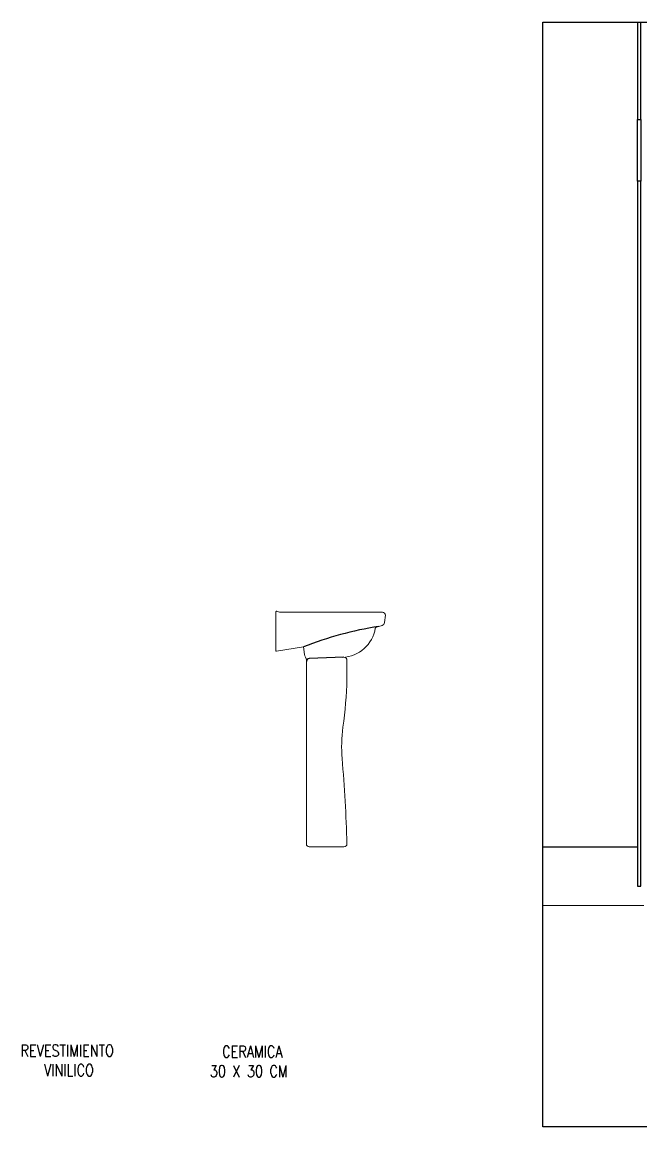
# Model space of a CAD drawing. Header units: metres. Extents: x -2 to 690, y -116 to 73.
# Drawn here: x 634.496 to 636.604, y 24.585 to 28.352 of the extents above; entities that cross this region are included whole.
import ezdxf

# ---------------------------------------------------------------- set-up
doc = ezdxf.new("R2010")
doc.units = ezdxf.units.M
doc.header["$LTSCALE"] = 5
doc.header["$MEASUREMENT"] = 0
doc.layers.get('0').update_dxf_attribs({"color": 30})
for name, color, linetype, lineweight in [('A-ANNO-SYMB', 3, 'Continuous', 18), ('A-ANNO-TEXT', 3, 'Continuous', 18), ('A-DETL-MCUT', 4, 'Continuous', 25), ('A-ELEV-MBE2', 4, 'Continuous', 25)]:
    doc.layers.add(name, color=color, linetype=linetype, lineweight=lineweight)
doc.styles.add('E-ROMANS', font='romans.shx', dxfattribs={"width": 0.8})

msp = doc.modelspace()

# ---------------------------------------------------------------- linework, layer by layer
msp.add_lwpolyline([(636.2701, 28.3518), (640.2734, 28.3518), (640.2734, 24.5849), (636.2701, 24.5849)], close=True)
at = {"layer": 'A-ANNO-SYMB'}
msp.add_line((636.2701, 25.3398), (636.6137, 25.3398), dxfattribs=at)
for points in [[(635.5877, 26.1859, 0.353406), (635.6991, 26.2852, -0.291719), (635.7027, 26.2893), (635.7225, 26.2948, 0.33658), (635.7298, 26.3044), (635.7336, 26.3298, 0.414214), (635.7236, 26.3398), (635.7027, 26.3398), (635.4128, 26.3398), (635.3953, 26.3398), (635.374, 26.3398, -0.075473), (635.3725, 26.34), (635.3637, 26.3428, 0.505489), (635.3598, 26.3399), (635.3598, 26.2091, 0.460843), (635.3621, 26.2072), (635.4543, 26.2217), (635.4583, 26.1958, 0.111727), (635.4657, 26.1769)], [(635.4643, 26.1718), (635.4643, 25.5498, 0.414214), (635.4743, 25.5398), (635.5923, 25.5398, 0.414214), (635.6023, 25.5498, 0.013635), (635.5861, 25.8405, -0.053741), (635.5888, 25.9477, 0.030109), (635.6023, 26.1113), (635.6023, 26.1761, 0.424861), (635.5919, 26.1861)]]:
    msp.add_lwpolyline(points, format="xyb", dxfattribs=at)
at = {"layer": 'A-DETL-MCUT'}
for points in [[(636.5916, 28.3518), (636.5916, 28.0198), (636.6036, 28.0198), (636.6036, 28.3518)], [(636.5916, 27.8098), (636.5916, 25.4058), (636.6036, 25.4058), (636.6036, 27.8098)]]:
    msp.add_lwpolyline(points, dxfattribs=at)
msp.add_lwpolyline([(636.5916, 28.0198), (636.6036, 28.0198), (636.6036, 27.8098), (636.5916, 27.8098)], close=True, dxfattribs=at)
at = {"layer": 'A-ELEV-MBE2'}
for p, q in [((635.5919, 26.1861), (635.4739, 26.1818)), ((636.6036, 25.5898), (636.6036, 25.8804))]:
    msp.add_line(p, q, dxfattribs=at)
msp.add_lwpolyline([(636.2701, 25.5398), (636.5916, 25.5398)], dxfattribs=at)
for centre, radius, start, end in [((635.9033, 25.0765), 1.2301, 99.0322, 111.4077), ((635.4743, 26.1718), 0.01, 92.075, 180)]:
    msp.add_arc(centre, radius, start, end, dxfattribs=at)

# ---------------------------------------------------------------- texts
at = {"layer": 'A-ANNO-TEXT', "char_height": 0.04, "attachment_point": 7, "style": 'E-ROMANS'}
for s, insert in [('\\pi-0.17143;REVESTIMIENTO\\P\\pi-0.091429;VINILICO', (634.6619, 24.7583)), ('\\pi-0.11124;CERAMICA\\P\\pi-0.15314;30 X 30 CM', (635.2886, 24.7548))]:
    msp.add_mtext(s, dxfattribs=dict(at, insert=insert))

doc.saveas('drawing.dxf')
